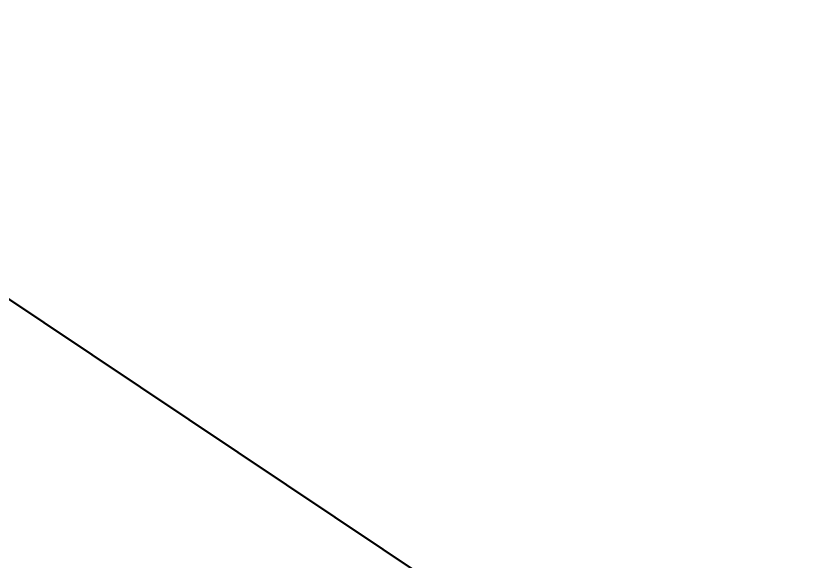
# Model space of a CAD drawing. Header units: metres. Extents: x 286072 to 323604, y 7400965 to 7466400.
# Drawn here: x 287239.689 to 287241.841, y 7465631.013 to 7465632.472 of the extents above; entities that cross this region are included whole.
import ezdxf
from ezdxf import colors
from ezdxf.entities.mleader import LeaderData, LeaderLine
from ezdxf.enums import TextEntityAlignment as Align
from ezdxf.math import Vec2, Vec3

# ---------------------------------------------------------------- set-up
doc = ezdxf.new("R2010")
doc.units = ezdxf.units.M
doc.layers.add('ACAD-2B-SEM FOTOS$0$U-HZ-AMV', color=3, linetype='Continuous')
doc.layers.add('DESAPROPRIAÇÃO', color=160, linetype='Continuous')
doc.layers.add('ACAD-2B-SEM FOTOS$0$U-HZ-EIXO CARGA', color=170, linetype='ACAD-2B-SEM FOTOS$0$CARGA_LINE', lineweight=30)
doc.layers.add('ACAD-Trecho Total_BASE ESTAÇÕES_2021.04.13$0$_EDIFICAÇÃO BASE DE OPERAÇÃO', color=40, linetype='Continuous', lineweight=30)
doc.styles.add('ACAD-2B-SEM FOTOS$0$ARIAL', font='arial.ttf')
doc.styles.add('ACAD-2B-SEM FOTOS$0$Standard', font='arial.ttf')
doc.styles.add('ACAD-Trecho Total_BASE ESTAÇÕES_2021.04.13$0$Standard', font='arial.ttf')
doc.linetypes.add('ACAD-2B-SEM FOTOS$0$CARGA_LINE', pattern='A,3.5,-0.25,["CARGA",ACAD-2B-SEM FOTOS$0$Standard,S=0.175,R=0,X=-0.05,Y=-0.1],-0.95', length=4.7)

# ---------------------------------------------------------------- blocks, each defined once
blk = doc.blocks.new('ACAD-2B-SEM FOTOS')
at = {"layer": 'ACAD-2B-SEM FOTOS$0$U-HZ-EIXO CARGA', "lineweight": 30, "flags": 128}
blk.add_lwpolyline([(287349.0388, 7465559.9603), (287288.2969, 7465599.2367), (286948.0866, 7465826.4567)], dxfattribs=at)
at = {"layer": 'ACAD-2B-SEM FOTOS$0$U-HZ-AMV', "style": 'ACAD-2B-SEM FOTOS$0$ARIAL'}
for rotation, p in [(329.8274, (288810.4166, 7465082.9839)), (140.5803, (288880.0399, 7465033.4415))]:
    blk.add_attdef('1:18,5', text='', height=2, rotation=rotation, dxfattribs=at).set_placement(p, align=Align.MIDDLE_CENTER)
blk = doc.blocks.new('ACAD-Trecho Total_BASE ESTAÇÕES_2021.04.13')
at = {"layer": 'ACAD-Trecho Total_BASE ESTAÇÕES_2021.04.13$0$_EDIFICAÇÃO BASE DE OPERAÇÃO', "color": 7}
ml = blk.add_multileader_mtext('Standard', dxfattribs=at)
ml.set_content('GALPÃO COM VALETA\\PPARA PEQUENOS REPAROS', color=7, style='ACAD-Trecho Total_BASE ESTAÇÕES_2021.04.13$0$Standard')
ml.set_leader_properties()
ml.build(insert=Vec2(0, 0))
ml.multileader.update_dxf_attribs({"text_right_attachment_type": 6, "dogleg_length": 0.36})
ctx = ml.context
ctx.base_point, ctx.char_height, ctx.landing_gap_size, ctx.plane_origin, ctx.plane_x_axis, ctx.plane_y_axis = Vec3(287368.3827, 7465620.8779, 696), 5, 3, Vec3(287410.8285, 7465491.5319, 696), Vec3(-0.849818, 0.527076), Vec3(-0.527076, -0.849818)
ctx.right_attachment, ctx.text_align_type = 6, 2
notes = []
notes.append((ctx, [(0, (1, 1, 0), (287283.3526, 7465677.5051, 696), (0.849818, -0.527076), 0.36, [(0, [(287232.8936, 7465664.4532, 696)], 0, [])])]))
ctx.mtext.insert, ctx.mtext.text_direction, ctx.mtext.rotation, ctx.mtext.alignment, ctx.mtext.line_spacing_style, ctx.mtext.flow_direction = Vec3(287283.0456, 7465670.6352, 696), Vec3(-0.849818, 0.527076), 2.586437, 3, 2, 5
ml = blk.add_multileader_mtext('Standard', dxfattribs=at)
ml.set_content('ACESSO TERRA-VIA AOS\\PVEICULOS DE MANUTENÇÃO', color=7, style='ACAD-Trecho Total_BASE ESTAÇÕES_2021.04.13$0$Standard')
ml.set_leader_properties()
ml.build(insert=Vec2(0, 0))
ml.multileader.update_dxf_attribs({"text_right_attachment_type": 6, "dogleg_length": 0.36})
ctx = ml.context
ctx.base_point, ctx.char_height, ctx.plane_origin, ctx.plane_x_axis, ctx.plane_y_axis = Vec3(287281.7208, 7465573.8284, 696), 5, Vec3(287278.9698, 7465600.0855, 696), Vec3(-0.872655, 0.488337), Vec3(-0.488337, -0.872655)
ctx.right_attachment = 6
notes.append((ctx, [(1, (1, 1, 0), (287282.035, 7465573.6526, 696), (-0.872655, 0.488337), 0.36, [(0, [(287298.7367, 7465595.4284, 696)], 0, [])])]))
ctx.mtext.insert, ctx.mtext.text_direction, ctx.mtext.rotation, ctx.mtext.line_spacing_style, ctx.mtext.flow_direction = Vec3(287278.4041, 7465571.997, 696), Vec3(-0.872655, 0.488337), 2.631409, 2, 5
for ctx, leaders in notes:
    for number, flags, end, landing, length, lines in leaders:
        leader = LeaderData()
        leader.index, (leader.has_last_leader_line, leader.has_dogleg_vector, leader.attachment_direction) = number, flags
        leader.last_leader_point, leader.dogleg_vector, leader.dogleg_length = Vec3(end), Vec3(landing), length
        for number, points, colour, breaks in lines:
            line = LeaderLine()
            line.index, line.vertices, line.color, line.breaks = number, Vec3.list(points), colors.encode_raw_color(colour), breaks
            leader.lines.append(line)
        ctx.leaders.append(leader)

msp = doc.modelspace()

# ---------------------------------------------------------------- hatches: boundary and pattern name
at = {"layer": 'DESAPROPRIAÇÃO', "transparency": 33554687}
h = msp.add_hatch(dxfattribs=at)
h.set_pattern_fill('ANSI31', color=256)
edge = h.paths.add_edge_path()
edge.add_line((287051.1557, 7465784.0863), (287277.4183, 7465635.1438))
edge.add_line((287277.4183, 7465635.1438), (287284.4772, 7465645.8671))
edge.add_line((287284.4772, 7465645.8671), (287293.622, 7465630.0205))
edge.add_arc((287363.4627, 7465670.3239), 80.6356, 209.988235, 222.932677)
edge.add_arc((286539.6296, 7464903.895), 1044.5819, 42.2626414, 42.9326769, ccw=False)
edge.add_arc((287308.9453, 7465603.0019), 5.0641, -6.6865, 42.2626, ccw=False)
edge.add_line((287313.9749, 7465602.4123), (287259.6407, 7465637.8836))
edge.add_line((287259.6407, 7465637.8836), (287213.3852, 7465668.0809))
edge.add_line((287213.3852, 7465668.0809), (287184.0945, 7465689.5364))
edge.add_line((287184.0945, 7465689.5364), (287144.0447, 7465715.6507))
edge.add_line((287144.0447, 7465715.6507), (287134.8719, 7465721.9321))
edge.add_line((287134.8719, 7465721.9321), (287113.3144, 7465737.4414))
edge.add_line((287113.3144, 7465737.4414), (287106.7972, 7465743.3008))
edge.add_line((287106.7972, 7465743.3008), (287078.5054, 7465764.741))
edge.add_line((287078.5054, 7465764.741), (287051.1557, 7465784.0863))

# ---------------------------------------------------------------- block references
for name in ['ACAD-2B-SEM FOTOS', 'ACAD-Trecho Total_BASE ESTAÇÕES_2021.04.13']:
    msp.add_blockref(name, (0, 0))

doc.saveas('drawing.dxf')
